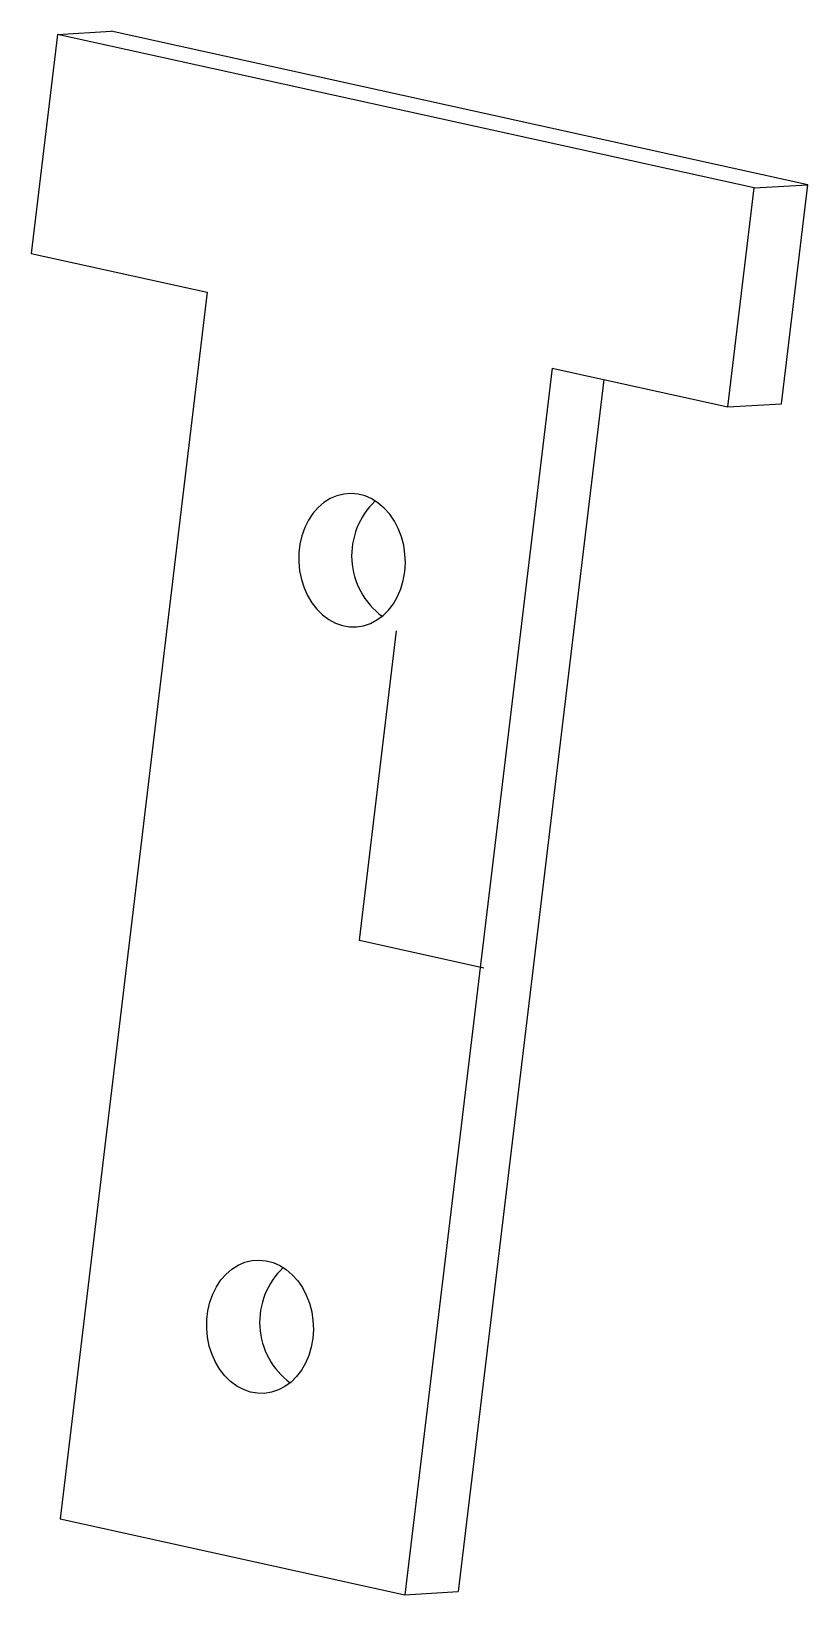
# Model space of a CAD drawing. Header units: millimetres. Extents: x -7.4 to 10.1, y -14.7 to 20.4.
import ezdxf

# ---------------------------------------------------------------- set-up
doc = ezdxf.new("R2010")
doc.units = ezdxf.units.MM
doc.header["$PDSIZE"] = -1

msp = doc.modelspace()

# ---------------------------------------------------------------- linework, layer by layer
at = {"color": 7, "linetype": 'Continuous', "lineweight": 25}
for p, q in [((-6.784, 20.35), (-5.582, 20.422)), ((10.071, 16.973), (-5.582, 20.422)), ((-6.784, 20.35), (-7.375, 15.43)), ((8.869, 16.902), (-6.784, 20.35)), ((8.279, 11.981), (8.869, 16.902)), ((8.869, 16.902), (10.071, 16.973)), ((9.481, 12.053), (10.071, 16.973)), ((-7.375, 15.43), (-3.422, 14.559)), ((-3.422, 14.559), (-6.729, -12.995)), ((4.326, 12.852), (1.018, -14.702)), ((4.326, 12.852), (8.279, 11.981)), ((5.488, 12.596), (2.22, -14.63)), ((8.279, 11.981), (9.481, 12.053)), ((-6.729, -12.995), (1.018, -14.702)), ((1.018, -14.702), (2.22, -14.63))]:
    msp.add_line(p, q, dxfattribs=at)
at = {"color": 7, "linetype": 'Continuous'}
for q in [(0.834, 6.949), (2.791, -0.615)]:
    msp.add_line((0, 0), q, dxfattribs=at)
at = {"color": 7, "linetype": 'Continuous', "lineweight": 25, "flags": 128}
for points in [[(1.018, 8.278), (1.031, 8.477), (1.022, 8.677), (0.993, 8.875), (0.943, 9.067), (0.872, 9.249), (0.784, 9.419), (0.678, 9.573), (0.557, 9.708), (0.423, 9.823), (0.279, 9.915), (0.127, 9.982), (-0.031, 10.023), (-0.191, 10.038), (-0.35, 10.026), (-0.507, 9.988), (-0.657, 9.924), (-0.798, 9.835), (-0.929, 9.723), (-1.046, 9.59), (-1.147, 9.438), (-1.23, 9.27), (-1.295, 9.089), (-1.339, 8.899), (-1.363, 8.701), (-1.366, 8.501), (-1.346, 8.302), (-1.306, 8.107), (-1.246, 7.919), (-1.166, 7.743), (-1.069, 7.581), (-0.956, 7.436), (-0.828, 7.31), (-0.689, 7.207), (-0.54, 7.127), (-0.385, 7.073), (-0.226, 7.044), (-0.066, 7.043), (0.093, 7.068), (0.246, 7.119), (0.393, 7.196), (0.529, 7.297), (0.653, 7.419), (0.762, 7.562), (0.854, 7.722), (0.929, 7.897), (0.984, 8.084), (1.018, 8.278)], [(-1.049, -8.943), (-1.084, -9.138), (-1.138, -9.324), (-1.213, -9.499), (-1.305, -9.659), (-1.414, -9.802), (-1.538, -9.925), (-1.675, -10.025), (-1.821, -10.102), (-1.974, -10.153), (-2.133, -10.178), (-2.293, -10.177), (-2.452, -10.149), (-2.607, -10.094), (-2.756, -10.014), (-2.895, -9.911), (-3.023, -9.786), (-3.136, -9.641), (-3.234, -9.478), (-3.313, -9.302), (-3.374, -9.115), (-3.414, -8.919), (-3.433, -8.72), (-3.43, -8.52), (-3.407, -8.323), (-3.362, -8.132), (-3.297, -7.951), (-3.214, -7.783), (-3.113, -7.631), (-2.996, -7.498), (-2.866, -7.386), (-2.724, -7.297), (-2.574, -7.233), (-2.417, -7.195), (-2.258, -7.183), (-2.098, -7.198), (-1.94, -7.239), (-1.788, -7.307), (-1.644, -7.398), (-1.51, -7.513), (-1.389, -7.649), (-1.284, -7.803), (-1.195, -7.972), (-1.125, -8.155), (-1.074, -8.346), (-1.045, -8.544), (-1.036, -8.744), (-1.049, -8.943)]]:
    msp.add_lwpolyline(points, dxfattribs=at)
at = {"color": 7, "linetype": 'Continuous', "lineweight": 25}
for centre in [(1.512, 8.639), (-0.555, -8.582)]:
    msp.add_arc(centre, 1.689, 133.2226, 233.5746, dxfattribs=at)
at = {"color": 7, "linetype": 'Continuous'}
msp.add_point((0, 0), dxfattribs=at)

doc.saveas('drawing.dxf')
